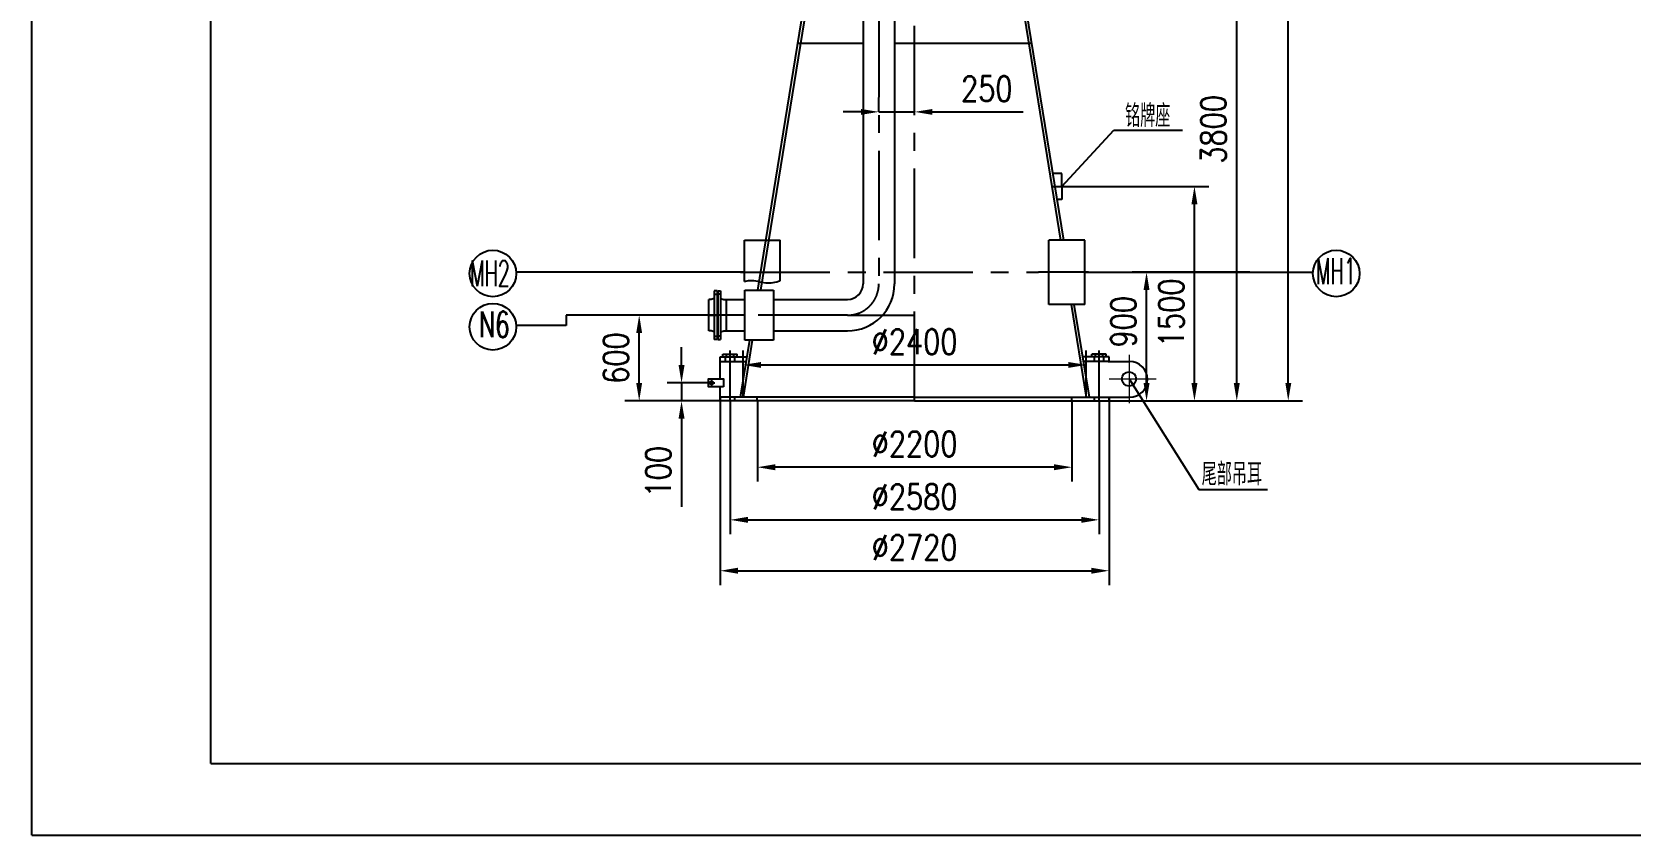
# Model space of a CAD drawing. Header units: millimetres. Extents: x -1250 to 28450, y -500 to 41550.
# Drawn here: x -1250 to 9926, y -500 to 5118 of the extents above; entities that cross this region are included whole.
import ezdxf

# ---------------------------------------------------------------- set-up
doc = ezdxf.new("R2010")
doc.units = ezdxf.units.MM
doc.header["$LTSCALE"] = 500
doc.linetypes.add('CENTER', pattern=[2, 1.25, -0.25, 0.25, -0.25])
for name, color, linetype in [('1轮廓实线层', 7, 'Continuous'), ('2细线层', 4, 'Continuous'), ('3中心线层', 1, 'CENTER'), ('6文字层', 3, 'Continuous'), ('图框层', 7, 'Continuous')]:
    doc.layers.add(name, color=color, linetype=linetype)
doc.layers.add('中心线', color=1, linetype='CENTER', lineweight=18)
doc.styles.add('PC_TEXTSTYLE', font='romans.shx', dxfattribs={"width": 0.67, "bigfont": 'hzfs.shx'})
doc.styles.add('TH_GBDIM', font='romans.shx', dxfattribs={"width": 0.8, "bigfont": 'gbcbig.shx'})
doc.dimstyles.new('TH_GBDIM', dxfattribs={"dimscale": 50, "dimtxt": 3.5, "dimasz": 2.5, "dimexe": 2, "dimexo": 0, "dimgap": 1.5, "dimtad": 1, "dimdec": 1, "dimzin": 0, "dimdsep": 46, "dimtxsty": 'TH_GBDIM', "dimcen": 2.5, "dimclrd": 130, "dimclre": 130, "dimclrt": 3, "dimadec": 0, "dimazin": 0, "dimtfac": 0.714286, "dimtdec": 1, "dimtmove": 0, "dimatfit": 3, "dimfxl": 1, "dimtzin": 0, "dimlwd": -1, "dimlwe": -1, "dimarcsym": 0})

# ---------------------------------------------------------------- blocks, each defined once
blk = doc.blocks.new('*D7')
at = {"layer": '2细线层', "color": 130}
for p, q in [((3563, 2537), (3563, 1249)), ((6283, 2537), (6283, 1249)), ((3688, 1349), (6158, 1349))]:
    blk.add_line(p, q, dxfattribs=at)
for points in [[(3688, 1370), (3688, 1328), (3563, 1349)], [(6158, 1370), (6158, 1328), (6283, 1349)]]:
    blk.add_solid(points, dxfattribs=at)
at = {"layer": 'Defpoints', "color": 0}
for p in [(3563, 2537), (6283, 2537), (6283, 1349)]:
    blk.add_point(p, dxfattribs=at)
at = {"layer": '2细线层', "color": 3, "insert": (4923, 1512), "char_height": 175, "attachment_point": 5, "style": 'TH_GBDIM'}
blk.add_mtext('%%c2720{}{}', dxfattribs=at)
blk = doc.blocks.new('*D8')
at = {"layer": '2细线层', "color": 130}
for p, q in [((3633, 2537), (3633, 1605)), ((6213, 2537), (6213, 1605)), ((3758, 1705), (6088, 1705))]:
    blk.add_line(p, q, dxfattribs=at)
for points in [[(3758, 1726), (3758, 1684), (3633, 1705)], [(6088, 1726), (6088, 1684), (6213, 1705)]]:
    blk.add_solid(points, dxfattribs=at)
at = {"layer": 'Defpoints', "color": 0}
for p in [(3633, 2537), (6213, 2537), (6213, 1705)]:
    blk.add_point(p, dxfattribs=at)
at = {"layer": '2细线层', "color": 3, "insert": (4923, 1867), "char_height": 175, "attachment_point": 5, "style": 'TH_GBDIM'}
blk.add_mtext('%%c2580{}{}', dxfattribs=at)
blk = doc.blocks.new('*D9')
at = {"layer": '2细线层', "color": 130}
for p, q in [((3823, 2537), (3823, 1973)), ((6023, 2537), (6023, 1973)), ((5898, 2073), (3948, 2073))]:
    blk.add_line(p, q, dxfattribs=at)
for points in [[(3948, 2094), (3948, 2052), (3823, 2073)], [(5898, 2094), (5898, 2052), (6023, 2073)]]:
    blk.add_solid(points, dxfattribs=at)
at = {"layer": 'Defpoints', "color": 0}
for p in [(3823, 2537), (6023, 2537), (3823, 2073)]:
    blk.add_point(p, dxfattribs=at)
at = {"layer": '2细线层', "color": 3, "insert": (4923, 2236), "char_height": 175, "attachment_point": 5, "style": 'TH_GBDIM'}
blk.add_mtext('%%c2200{}{}', dxfattribs=at)
blk = doc.blocks.new('*D10')
at = {"layer": '2细线层', "color": 130}
for p, q in [((3723, 2563), (3723, 2889)), ((6123, 2563), (6123, 2889)), ((3848, 2789), (5998, 2789))]:
    blk.add_line(p, q, dxfattribs=at)
for points in [[(3848, 2809), (3848, 2768), (3723, 2789)], [(5998, 2809), (5998, 2768), (6123, 2789)]]:
    blk.add_solid(points, dxfattribs=at)
at = {"layer": 'Defpoints', "color": 0}
for p in [(6123, 2789), (3723, 2563), (6123, 2563)]:
    blk.add_point(p, dxfattribs=at)
at = {"layer": '2细线层', "color": 3, "insert": (4923, 2951), "char_height": 175, "attachment_point": 5, "style": 'TH_GBDIM'}
blk.add_mtext('%%c2400{}{}', dxfattribs=at)
blk = doc.blocks.new('*D11')
at = {"layer": '2细线层', "color": 130}
for p, q in [((7267, 3437), (6445, 3437)), ((6545, 2662), (6545, 3312)), ((6283, 2537), (6645, 2537))]:
    blk.add_line(p, q, dxfattribs=at)
for points in [[(6524, 3312), (6566, 3312), (6545, 3437)], [(6524, 2662), (6566, 2662), (6545, 2537)]]:
    blk.add_solid(points, dxfattribs=at)
at = {"layer": 'Defpoints', "color": 0}
for p in [(6545, 3437), (7267, 3437), (6283, 2537)]:
    blk.add_point(p, dxfattribs=at)
at = {"layer": '2细线层', "color": 3, "insert": (6383, 3091), "char_height": 175, "attachment_point": 5, "rotation": 90, "style": 'TH_GBDIM'}
blk.add_mtext('900{}{}', dxfattribs=at)
blk = doc.blocks.new('*D12')
at = {"layer": '2细线层', "color": 130}
for p, q in [((5985, 4037), (6980, 4037)), ((6880, 2662), (6880, 3912)), ((6545, 2537), (6980, 2537))]:
    blk.add_line(p, q, dxfattribs=at)
for points in [[(6859, 3912), (6901, 3912), (6880, 4037)], [(6859, 2662), (6901, 2662), (6880, 2537)]]:
    blk.add_solid(points, dxfattribs=at)
at = {"layer": 'Defpoints', "color": 0}
for p in [(5985, 4037), (6880, 4037), (6545, 2537)]:
    blk.add_point(p, dxfattribs=at)
at = {"layer": '2细线层', "color": 3, "insert": (6718, 3153), "char_height": 175, "attachment_point": 5, "rotation": 90, "style": 'TH_GBDIM'}
blk.add_mtext('1500{}{}', dxfattribs=at)
blk = doc.blocks.new('*D13')
at = {"layer": '2细线层', "color": 130}
for p, q in [((3479, 3137), (2897, 3137)), ((2997, 2662), (2997, 3012)), ((3563, 2537), (2897, 2537))]:
    blk.add_line(p, q, dxfattribs=at)
for points in [[(2976, 3012), (3017, 3012), (2997, 3137)], [(2976, 2662), (3017, 2662), (2997, 2537)]]:
    blk.add_solid(points, dxfattribs=at)
at = {"layer": 'Defpoints', "color": 0}
for p in [(2997, 3137), (3479, 3137), (3563, 2537)]:
    blk.add_point(p, dxfattribs=at)
at = {"layer": '2细线层', "color": 3, "insert": (2834, 2837), "char_height": 175, "attachment_point": 5, "rotation": 90, "style": 'TH_GBDIM'}
blk.add_mtext('600{}{}', dxfattribs=at)
blk = doc.blocks.new('*D14')
at = {"layer": '2细线层', "color": 130}
for p, q in [((4673, 4559), (4673, 4659)), ((4923, 4559), (4923, 4659)), ((4548, 4559), (4423, 4559)), ((4673, 4559), (4923, 4559)), ((5048, 4559), (5683, 4559))]:
    blk.add_line(p, q, dxfattribs=at)
for points in [[(4548, 4579), (4548, 4538), (4673, 4559)], [(5048, 4579), (5048, 4538), (4923, 4559)]]:
    blk.add_solid(points, dxfattribs=at)
at = {"layer": 'Defpoints', "color": 0}
for p in [(4673, 4559), (4923, 4559), (4923, 4559)]:
    blk.add_point(p, dxfattribs=at)
at = {"layer": '2细线层', "color": 3, "insert": (5428, 4721), "char_height": 175, "attachment_point": 5, "style": 'TH_GBDIM'}
blk.add_mtext('250{}{}', dxfattribs=at)
blk = doc.blocks.new('*D54')
at = {"layer": '2细线层', "color": 130}
for p, q in [((6935, 36571), (7636, 36571)), ((7536, 2662), (7536, 36446)), ((6635, 2537), (7636, 2537))]:
    blk.add_line(p, q, dxfattribs=at)
for points in [[(7516, 36446), (7557, 36446), (7536, 36571)], [(7516, 2662), (7557, 2662), (7536, 2537)]]:
    blk.add_solid(points, dxfattribs=at)
at = {"layer": 'Defpoints', "color": 0}
for p in [(6935, 36571), (7536, 36571), (6635, 2537)]:
    blk.add_point(p, dxfattribs=at)
at = {"layer": '2细线层', "color": 3, "insert": (7374, 19554), "char_height": 175, "attachment_point": 5, "rotation": 90, "style": 'TH_GBDIM'}
blk.add_mtext('~41537{}{}', dxfattribs=at)
blk = doc.blocks.new('*D101')
at = {"layer": '2细线层', "color": 130}
for p, q in [((3293, 2788), (3293, 2913)), ((3503, 2663), (3193, 2663)), ((3293, 2663), (3293, 2537)), ((3497, 2537), (3193, 2537)), ((3293, 2412), (3293, 1797))]:
    blk.add_line(p, q, dxfattribs=at)
for points in [[(3272, 2788), (3314, 2788), (3293, 2663)], [(3272, 2412), (3314, 2412), (3293, 2537)]]:
    blk.add_solid(points, dxfattribs=at)
at = {"layer": 'Defpoints', "color": 0}
for p in [(3293, 2663), (3503, 2663), (3497, 2537)]:
    blk.add_point(p, dxfattribs=at)
at = {"layer": '2细线层', "color": 3, "insert": (3130, 2042), "char_height": 175, "attachment_point": 5, "rotation": 90, "style": 'TH_GBDIM'}
blk.add_mtext('100{}{}', dxfattribs=at)
blk = doc.blocks.new('*D103')
at = {"layer": '2细线层', "color": 130}
for p, q in [((7176, 6337), (7076, 6337)), ((7176, 2662), (7176, 6212)), ((7161, 2537), (7276, 2537))]:
    blk.add_line(p, q, dxfattribs=at)
for points in [[(7155, 6212), (7197, 6212), (7176, 6337)], [(7155, 2662), (7197, 2662), (7176, 2537)]]:
    blk.add_solid(points, dxfattribs=at)
at = {"layer": 'Defpoints', "color": 0}
for p in [(7176, 6337), (7176, 6337), (7161, 2537)]:
    blk.add_point(p, dxfattribs=at)
at = {"layer": '2细线层', "color": 3, "insert": (7013, 4437), "char_height": 175, "attachment_point": 5, "rotation": 90, "style": 'TH_GBDIM'}
blk.add_mtext('3800{}{}', dxfattribs=at)

msp = doc.modelspace()

# ---------------------------------------------------------------- linework, layer by layer
for p, q in [((4262.96, 6016.15), (3824.27, 3311.65)), ((4283.22, 6016.15), (3844.53, 3311.65)), ((5625.44, 5627.15), (5944.25, 3661.65)), ((5645.7, 5627.15), (5964.52, 3661.65)), ((5951.84, 4126.65), (5889.09, 4126.65)), ((5951.84, 4036.65), (5951.84, 4126.65)), ((5951.84, 4036.65), (5951.84, 3946.65)), ((5951.84, 3946.65), (5918.29, 3946.65)), ((3733.05, 3661.65), (3983.05, 3661.65)), ((3733.05, 3372.75), (3733.05, 3661.65)), ((3983.05, 3378.02), (3983.05, 3661.65)), ((6112.51, 3661.65), (5862.51, 3661.65)), ((5862.51, 3211.65), (5862.51, 3661.65)), ((6112.51, 3211.65), (6112.51, 3661.65)), ((3604.39, 3246.15), (3735.89, 3246.15)), ((3735.89, 3136.65), (3735.89, 3311.65)), ((3735.89, 3311.65), (3935.89, 3311.65)), ((3935.89, 3311.65), (3935.89, 2961.65)), ((3935.89, 3246.15), (4453.78, 3246.15)), ((3735.89, 2961.65), (3735.89, 3136.65)), ((6112.51, 3211.65), (5862.51, 3211.65)), ((6017.25, 3211.65), (6122.52, 2562.65)), ((6037.51, 3211.65), (6142.78, 2562.65)), ((3604.39, 3027.15), (3735.89, 3027.15)), ((3935.89, 3027.15), (4453.78, 3027.15)), ((3767.5, 2961.65), (3702.78, 2562.65)), ((3787.76, 2961.65), (3723.04, 2562.65)), ((3935.89, 2961.65), (3735.89, 2961.65)), ((3562.78, 2844.65), (3748.52, 2844.65)), ((3562.78, 2690.65), (3562.78, 2844.65)), ((3562.78, 2812.65), (3743.33, 2812.65)), ((3582.78, 2864.65), (3682.78, 2864.65)), ((6282.78, 2844.65), (6097.04, 2844.65)), ((6282.78, 2812.65), (6102.23, 2812.65)), ((6262.78, 2864.65), (6162.78, 2864.65)), ((6282.78, 2812.65), (6282.78, 2844.65)), ((3562.78, 2536.65), (3562.78, 2634.76)), ((3702.78, 2562.65), (3562.78, 2562.65)), ((3562.78, 2562.65), (3562.78, 2536.65)), ((4922.78, 2536.65), (3562.78, 2536.65)), ((3722.78, 2562.65), (3702.78, 2562.65)), ((4922.78, 2562.65), (3722.78, 2562.65)), ((4922.78, 2562.65), (6122.78, 2562.65)), ((4922.78, 2536.65), (6282.78, 2536.65)), ((6122.78, 2562.65), (6142.78, 2562.65)), ((6142.78, 2562.65), (6282.78, 2562.65)), ((6282.78, 2562.65), (6282.78, 2536.65)), ((6282.78, 2536.65), (6282.78, 2562.65))]:
    msp.add_line(p, q)
msp.add_lwpolyline([(3586.95, 2634.76), (3481.33, 2634.76), (3481.33, 2690.65), (3586.95, 2690.65)], close=True)
for centre, radius in [((1973.78, 3428.37), 163.02), ((7871.78, 3428.37), 163.02), ((1973.78, 3055.55), 163.02), ((3502.55, 2662.7), 12.05)]:
    msp.add_circle(centre, radius)
msp.add_arc((6426.92, 2687.65), 125, 270, 90)
at = {"layer": '1轮廓实线层'}
for p, q in [((4563.28, 6071.46), (4563.28, 3355.65)), ((4782.28, 6019.99), (4782.28, 3355.65)), ((4563.28, 5036.65), (4104.08, 5036.65)), ((5741.48, 5036.65), (4782.28, 5036.65)), ((3483.89, 3027.15), (3483.89, 3246.15)), ((3499.89, 3246.15), (3483.89, 3246.15)), ((3521.89, 3253.65), (3499.89, 3246.15)), ((3521.89, 3306.65), (3521.89, 2966.65)), ((3541.39, 3306.65), (3521.89, 3306.65)), ((3541.39, 3306.65), (3541.39, 2966.65)), ((3545.89, 3266.15), (3541.39, 3266.15)), ((3542.39, 3269.65), (3542.39, 3003.65)), ((3542.39, 3269.65), (3546.89, 3269.65)), ((3542.39, 3266.65), (3545.89, 3266.65)), ((3545.89, 3006.65), (3545.89, 3266.65)), ((3545.89, 3007.15), (3545.89, 3266.15)), ((3546.89, 3306.65), (3546.89, 2966.65)), ((3546.89, 3306.65), (3566.39, 3306.65)), ((3566.39, 3306.65), (3566.39, 2966.65)), ((3566.39, 3253.65), (3588.39, 3246.15)), ((3588.39, 3246.15), (3604.39, 3246.15)), ((3604.39, 3246.15), (3604.39, 3027.15)), ((3499.89, 3027.15), (3483.89, 3027.15)), ((3521.89, 3019.65), (3499.89, 3027.15)), ((3566.39, 3019.65), (3588.39, 3027.15)), ((3588.39, 3027.15), (3604.39, 3027.15)), ((3541.39, 2966.65), (3521.89, 2966.65)), ((3545.89, 3007.15), (3541.39, 3007.15)), ((3542.39, 3006.65), (3545.89, 3006.65)), ((3542.39, 3003.65), (3546.89, 3003.65)), ((3546.89, 2966.65), (3566.39, 2966.65)), ((3582.78, 2844.65), (3582.78, 2864.65)), ((3600.28, 2812.65), (3600.28, 2844.65)), ((3607.28, 2844.65), (3607.28, 2864.65)), ((3658.28, 2844.65), (3658.28, 2864.65)), ((3665.28, 2812.65), (3665.28, 2844.65)), ((3682.78, 2844.65), (3682.78, 2864.65)), ((6162.78, 2844.65), (6162.78, 2864.65)), ((6180.28, 2812.65), (6180.28, 2844.65)), ((6187.28, 2844.65), (6187.28, 2864.65)), ((6238.28, 2844.65), (6238.28, 2864.65)), ((6245.28, 2812.65), (6245.28, 2844.65)), ((6262.78, 2844.65), (6262.78, 2864.65)), ((6276.92, 2812.65), (6426.92, 2812.65)), ((3665.28, 2536.65), (3665.28, 2562.65)), ((3822.78, 2536.65), (3822.78, 2562.65)), ((6022.78, 2536.65), (6022.78, 2562.65)), ((6180.28, 2536.65), (6180.28, 2562.65)), ((6276.92, 2562.65), (6426.92, 2562.65))]:
    msp.add_line(p, q, dxfattribs=at)
msp.add_circle((6422.43, 2690.65), 50, dxfattribs=at)
for radius in [109.5, 328.5]:
    msp.add_arc((4453.78, 3355.65), radius, 270, 0, dxfattribs=at)
at = {"layer": '2细线层'}
for p, q in [((-1250, -500), (-1250, 41550)), ((5951.84, 4036.65), (6316.65, 4429.98)), ((6316.65, 4429.98), (6797.25, 4429.98)), ((3733.05, 3436.65), (2136.59, 3436.65)), ((6112.51, 3436.65), (7708.97, 3436.65)), ((3733.05, 3136.65), (2485.56, 3136.65)), ((2485.56, 3136.65), (2485.56, 3063.83)), ((4453.78, 3136.65), (4922.78, 3136.65)), ((2485.56, 3063.83), (2136.59, 3063.83)), ((6422.43, 2690.65), (6909.83, 1917.41)), ((6909.83, 1917.41), (7391.2, 1917.41)), ((-1250, -500), (28450, -500))]:
    msp.add_line(p, q, dxfattribs=at)
msp.add_open_spline([(3733.05, 3372.75), (3745.41, 3376.77), (3793.32, 3386.58), (3881.06, 3353.56), (3950.24, 3366.04), (3983.05, 3378.02)], degree=3, knots=[101.67190244, 101.67190244, 101.67190244, 101.67190244, 141.5478108, 253.9731848, 359.80470859, 359.80470859, 359.80470859, 359.80470859], dxfattribs=at)
at = {"layer": '3中心线层'}
for p, q in [((4672.78, 6287.03), (4672.78, 3355.65)), ((4922.78, 2536.65), (4922.78, 5944.65)), ((5883.43, 4036.65), (5984.82, 4036.65)), ((3705.67, 3436.65), (4057.11, 3436.65)), ((3705.67, 3436.65), (5788.45, 3436.65)), ((6139.89, 3436.65), (5788.45, 3436.65)), ((3516.89, 3284.15), (3550.89, 3284.15)), ((3571.39, 3284.15), (3537.39, 3284.15)), ((3478.89, 3136.65), (3550.89, 3136.65)), ((3609.39, 3136.65), (3537.39, 3136.65)), ((4453.78, 3136.65), (3545.89, 3136.65)), ((3516.89, 2989.15), (3550.89, 2989.15)), ((3571.39, 2989.15), (3537.39, 2989.15)), ((3632.78, 2536.65), (3632.78, 2889.31)), ((6212.78, 2536.65), (6212.78, 2889.31)), ((3502.55, 2690.65), (3502.55, 2634.76)), ((3481.33, 2662.7), (3526.36, 2662.7))]:
    msp.add_line(p, q, dxfattribs=at)
msp.add_arc((4453.78, 3355.65), 219, 270, 0, dxfattribs=at)
at = {"layer": '中心线'}
for p, q in [((6422.43, 2859.65), (6422.43, 2521.65)), ((6282.78, 2690.65), (6612.99, 2690.65))]:
    msp.add_line(p, q, dxfattribs=at)
at = {"layer": '图框层'}
for q in [(0, 41050), (27950, 0)]:
    msp.add_line((0, 0), q, dxfattribs=at)

# ---------------------------------------------------------------- texts
at = {"layer": '6文字层', "style": 'PC_TEXTSTYLE'}
for s, height, width, p in [('铭牌座', 157.5, 0.67, (6394.83, 4453.13)), ('MH2', 180, 0.55, (1812.57, 3339.52)), ('MH1', 180, 0.55, (7728.81, 3354.77)), ('N6', 180, 0.67, (1874.53, 2981.95)), ('尾部吊耳', 157.5, 0.67, (6930.64, 1945.53))]:
    msp.add_text(s, height=height, dxfattribs=dict(at, width=width)).set_placement(p)

# ---------------------------------------------------------------- dimensions: what is measured, and where the dimension line sits
at = {"layer": '2细线层'}
for base, p1, p2, text, override, picture, middle in [((7536.42, 36570.66), (6635.12, 2536.65), (6934.64, 36570.66), '~41537{}{}', {"dimgap": 1.5, "dimtad": 1, "dimjust": 0, "dimdec": 1, "dimlfac": 1, "dimse1": 0, "dimse2": 0, "dimsd1": 0, "dimsd2": 0}, '*D54', (7536.42, 19553.66)), ((6880.14, 4036.65), (6545.12, 2536.65), (5984.82, 4036.65), '<>{}{}', {"dimgap": 1.5, "dimtad": 1, "dimjust": 0, "dimdec": 0, "dimlfac": 1, "dimse1": 0, "dimse2": 0, "dimsd1": 0, "dimsd2": 0}, '*D12', (6880.14, 3152.56)), ((6545.12, 3436.65), (6282.78, 2536.65), (7267.42, 3436.65), '<>{}{}', {"dimgap": 1.5, "dimtad": 1, "dimjust": 0, "dimdec": 0, "dimlfac": 1, "dimse1": 0, "dimse2": 0, "dimsd1": 0, "dimsd2": 0}, '*D11', (6545.12, 3091.37)), ((2996.62, 3136.65), (3562.78, 2536.65), (3478.89, 3136.65), '<>{}{}', {"dimgap": 1.5, "dimtad": 1, "dimjust": 0, "dimdec": 0, "dimlfac": 1, "dimse1": 0, "dimse2": 0, "dimsd1": 0, "dimsd2": 0}, '*D13', (2996.62, 2836.65)), ((3292.83, 2662.7), (3496.76, 2536.65), (3502.55, 2662.7), '100{}{}', {"dimgap": 1.5, "dimtad": 1, "dimjust": 0, "dimdec": 1, "dimlfac": 1, "dimse1": 0, "dimse2": 0, "dimsd1": 0, "dimsd2": 0}, '*D101', (3292.83, 2041.65))]:
    dim = msp.add_linear_dim(base=base, p1=p1, p2=p2, angle=90, text=text, dimstyle='TH_GBDIM', override=override, dxfattribs=at)
    dim.commit()
    dim.dimension.update_dxf_attribs({"geometry": picture, "text_midpoint": middle, "dimtype": 160})
dim = msp.add_linear_dim(base=(7175.85, 6336.65), p1=(7160.78, 2536.65), p2=(7175.85, 6336.65), angle=90, text='<>{}{}', dimstyle='TH_GBDIM', override={"dimgap": 1.5, "dimtad": 1, "dimjust": 0, "dimdec": 0, "dimlfac": 1, "dimse1": 0, "dimse2": 0, "dimsd1": 0, "dimsd2": 0}, dxfattribs=at)
dim.commit()
dim.dimension.update_dxf_attribs({"geometry": '*D103', "text_midpoint": (7013.35, 4436.65)})
for base, p1, p2, text, picture, middle in [((4922.78, 4558.64), (4672.78, 4558.64), (4922.78, 4558.64), '<>{}{}', '*D14', (5427.78, 4721.14)), ((3822.78, 2073.13), (6022.78, 2536.65), (3822.78, 2536.65), '%%c<>{}{}', '*D9', (4922.78, 2235.63))]:
    dim = msp.add_linear_dim(base=base, p1=p1, p2=p2, text=text, dimstyle='TH_GBDIM', override={"dimgap": 1.5, "dimtad": 1, "dimjust": 0, "dimdec": 0, "dimlfac": 1, "dimse1": 0, "dimse2": 0, "dimsd1": 0, "dimsd2": 0}, dxfattribs=at)
    dim.commit()
    dim.dimension.update_dxf_attribs({"geometry": picture, "text_midpoint": middle})
for base, p1, p2, picture, middle in [((6122.78, 2788.61), (3723.04, 2562.65), (6122.78, 2562.65), '*D10', (4922.91, 2788.61)), ((6282.78, 1349.26), (3562.78, 2536.65), (6282.78, 2536.65), '*D7', (4922.78, 1349.26)), ((6212.78, 1704.77), (3632.78, 2536.65), (6212.78, 2536.65), '*D8', (4922.78, 1704.77))]:
    dim = msp.add_linear_dim(base=base, p1=p1, p2=p2, text='%%c<>{}{}', dimstyle='TH_GBDIM', override={"dimgap": 1.5, "dimtad": 1, "dimjust": 0, "dimdec": 0, "dimlfac": 1, "dimse1": 0, "dimse2": 0, "dimsd1": 0, "dimsd2": 0}, dxfattribs=at)
    dim.commit()
    dim.dimension.update_dxf_attribs({"geometry": picture, "text_midpoint": middle, "dimtype": 160})

doc.saveas('drawing.dxf')
